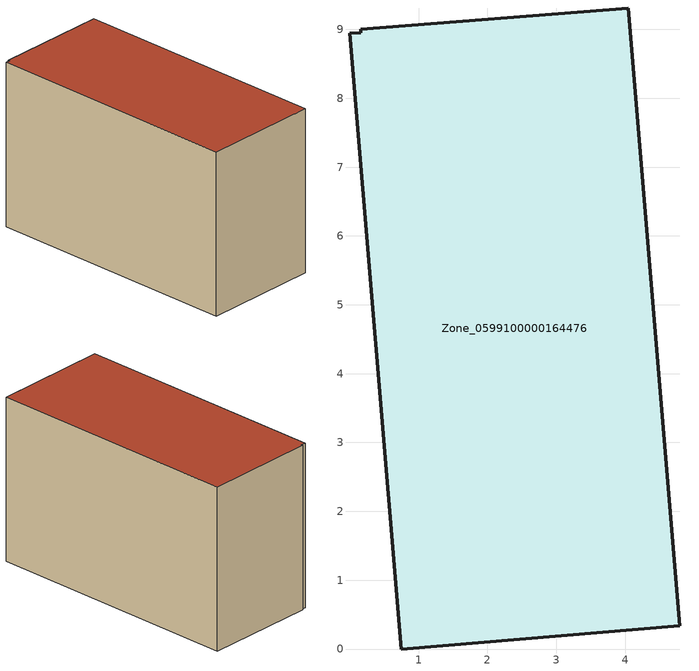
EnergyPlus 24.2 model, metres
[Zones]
Zone_0599100000164476
 floor ground (C_G): 0.16,8.95 0.16,9.01 4.04,9.31 4.79,0.34 0.75,0 0,8.94 z0
 wall outside (C_F): 0.75,0 4.79,0.34 4.04,9.31 0.16,9.01 0.16,8.95 0,8.94 0.75,0 z0:5.76
 roof outside (C_R): 0.16,8.95 0,8.94 0.75,0 4.79,0.34 4.04,9.31 0.16,9.01 z5.76
[BUILDING]
Pand.0599100000164476: North Axis=0; Terrain=City; Loads Convergence Tolerance Value=0.04; Temperature Convergence Tolerance Value=0.4; Solar Distribution=FullExterior; Maximum Number of Warmup Days=25; Minimum Number of Warmup Days=1
[Site:Location]
Rotterdam.The.Hague.AP_ZH_NLD Design_Conditions: Latitude=51.96; Longitude=4.45; Time Zone=1; Elevation=-4.5
[SITE:GROUNDTEMPERATURE:BUILDINGSURFACE]
18, 18, 18, 18, 18, 18, 18, 18, 18, 18, 18, 18
[MATERIAL] Thermal Absorptance=0.9; Solar Absorptance=0.7; Visible Absorptance=0.7
Name | Roughness | Thickness | Conductivity | Density | Specific Heat
G.TI.1946-1964 | MediumSmooth | 0.15 | 1 | 540 | 1210
F.TI.1946-1964 | Rough | 0.3 | 0.857143 | 1920 | 840
R.TI.1946-1964 | MediumRough | 0.2 | 0.277778 | 1500 | 1000
[CONSTRUCTION]
C_G: G.TI.1946-1964
C_F: F.TI.1946-1964
C_R: R.TI.1946-1964
[ZONE]
Zone_0599100000164476: Type=1; Multiplier=1; Ceiling Height=Autocalculate; Volume=Autocalculate; Floor Area=autocalculate; Part of Total Floor Area=Yes
[ZONEINFILTRATION:DESIGNFLOWRATE]
Infil_Zone_0599100000164476: Zone or ZoneList or Space or SpaceList=Zone_0599100000164476; Schedule=AlwaysOn; Design Flow Rate Calculation Method=Flow/Area; Flow Rate per Floor Area=0.003; Constant Term Coefficient=1; Temperature Term Coefficient=0; Velocity Term Coefficient=0; Velocity Squared Term Coefficient=0
[HVACTEMPLATE:ZONE:IDEALLOADSAIRSYSTEM]
Zone_0599100000164476: Maximum Heating Supply Air Temperature=50; Minimum Cooling Supply Air Temperature=13; Maximum Heating Supply Air Humidity Ratio=0.0156; Minimum Cooling Supply Air Humidity Ratio=0.0077; Heating Limit=NoLimit; Cooling Limit=NoLimit; Dehumidification Control Type=ConstantSensibleHeatRatio; Cooling Sensible Heat Ratio=0.7; Dehumidification Setpoint=60; Humidification Control Type=None; Humidification Setpoint=30; Outdoor Air Method=None; Outdoor Air Flow Rate per Person=0.00944; Outdoor Air Flow Rate per Zone Floor Area=0; Outdoor Air Flow Rate per Zone=0; Demand Controlled Ventilation Type=None; Outdoor Air Economizer Type=NoEconomizer; Heat Recovery Type=None; Sensible Heat Recovery Effectiveness=0.7; Latent Heat Recovery Effectiveness=0.65
[ZONECONTROL:THERMOSTAT]
ThermostatControl_Zone_0599100000164476: Zone or ZoneList=Zone_0599100000164476; Control Type Schedule=DualSetpointControlType; Control 1=Thermostat_Zone_0599100000164476; Temperature Difference Between Cutout And Setpoint=0
[THERMOSTATSETPOINT:DUALSETPOINT]
Thermostat_Zone_0599100000164476: Heating Setpoint Temperature Schedule=HeatingSetpoint_Zone_0599100000164476; Cooling Setpoint Temperature Schedule=CoolingSetpoint_Zone_0599100000164476
[SCHEDULE:COMPACT]
HeatingSetpoint_Zone_0599100000164476: Through: 12/31, For: AllDays, Until: 24:00, 21
CoolingSetpoint_Zone_0599100000164476: Through: 12/31, For: AllDays, Until: 24:00, 24
DualSetpointControlType: Through: 12/31, For: AllDays, Until: 24:00, 4
AlwaysOn: Through: 12/31, For: AllDays, Until: 24:00, 1
